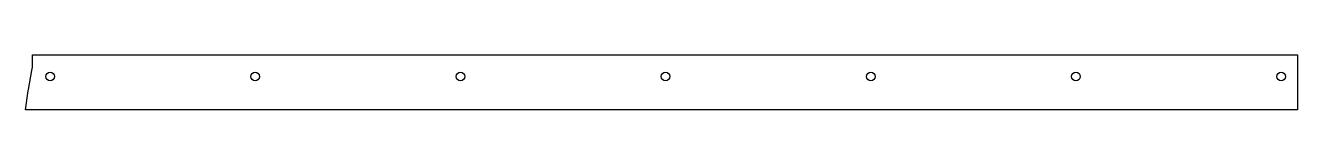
# Model space of a CAD drawing. Header units: millimetres. Extents: x -775 to 775, y -38 to 29.
import ezdxf

# ---------------------------------------------------------------- set-up
doc = ezdxf.new("R2010")
doc.units = ezdxf.units.MM

msp = doc.modelspace()

# ---------------------------------------------------------------- linework, layer by layer
at = {"color": 7, "linetype": 'Continuous', "lineweight": 25}
for centre in [(-745, 2.5), (-495, 2.5), (-245, 2.5), (5, 2.5), (255, 2.5), (505, 2.5), (755, 2.5)]:
    msp.add_circle(centre, 5.25, dxfattribs=at)
at = {"layer": 'OuterContour'}
msp.add_lwpolyline([(-771.2, -13.4), (-767.1, 9.9), (-766.2, 13.9), (-766.2, 28.9), (775, 28.9), (775, -38.3), (-775, -38.3), (-771.7, -15)], close=True, dxfattribs=at)

doc.saveas('drawing.dxf')
